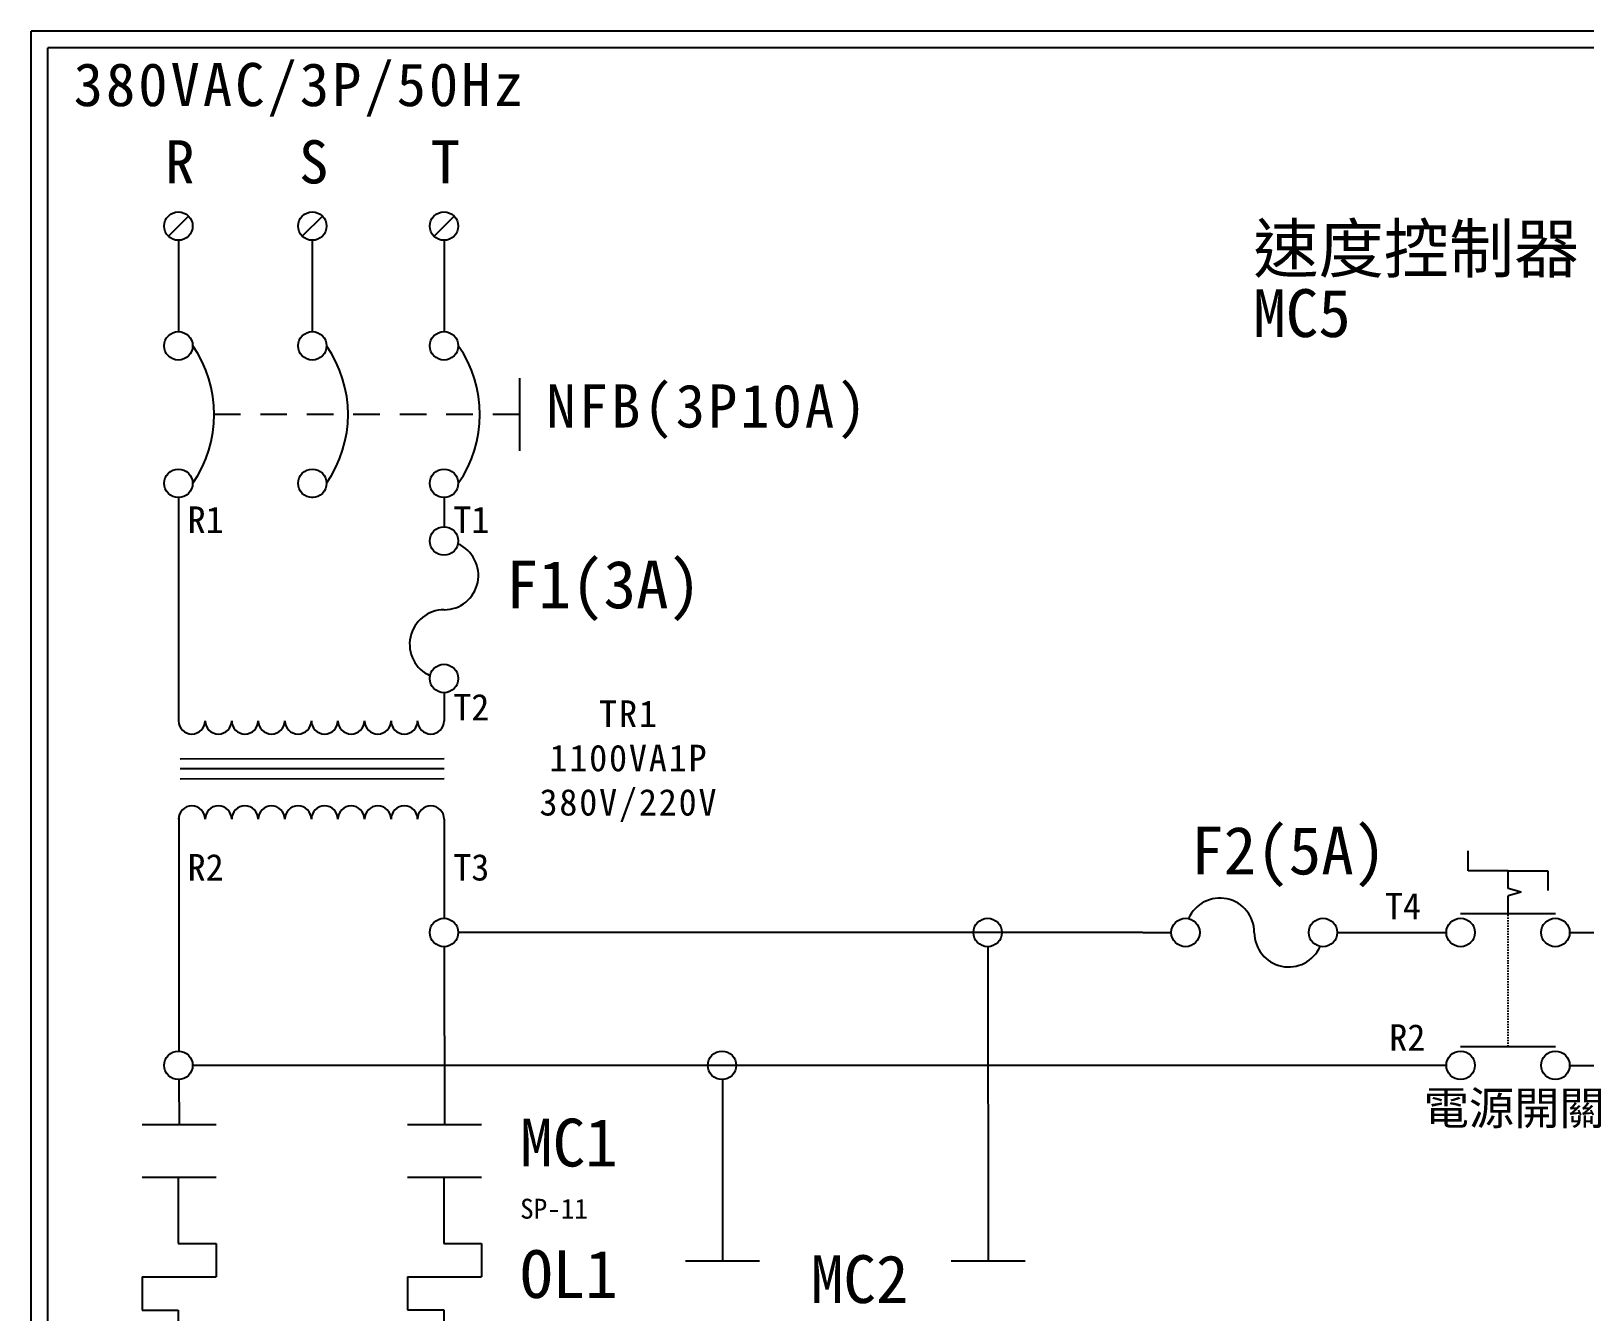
# Model space of a CAD drawing. Extents: x -24 to 263, y 255 to 459.
# Drawn here: x -23.6 to 93.4, y 363 to 459.4 of the extents above; entities that cross this region are included whole.
import ezdxf

# ---------------------------------------------------------------- set-up
doc = ezdxf.new("R2010")
doc.units = 0
doc.linetypes.add('DASHED', pattern=[0.2, 0.1, -0.1])
doc.linetypes.add('HIDDEN9', pattern=[3.5, 2, -1.5])
doc.layers.get('0').update_dxf_attribs({"linetype": 'CONTINUOUS'})
for name, color, linetype in [('7', 7, 'CONTINUOUS'), ('圖框層', 7, 'CONTINUOUS'), ('標尺寸層', 3, 'CONTINUOUS')]:
    doc.layers.add(name, color=color, linetype=linetype)
doc.styles.add('CNS', font='romanc.shx', dxfattribs={"bigfont": 'chineset.shx'})
doc.styles.add('STSL', font='KAIU.TTF')
doc.styles.add('標楷體', font='KAIU.TTF')

# ---------------------------------------------------------------- blocks, each defined once
blk = doc.blocks.new('FUSE')
at = {"color": 7}
for p, q in [((0, 0), (2.14, 0)), ((14.64, 0), (16.78, 0))]:
    blk.add_line(p, q, dxfattribs=at)
for centre in [(3.21, 0), (13.56, 0)]:
    blk.add_circle(centre, 1.07)
for centre, start, end in [((5.8, 0), 0, 156.116), ((10.98, 0), 180, 336.116)]:
    blk.add_arc(centre, 2.59, start, end, dxfattribs=at)

msp = doc.modelspace()

# ---------------------------------------------------------------- linework, layer by layer
for p, q in [((-11.73, 445.52), (-13.24, 444.01)), ((-1.65, 445.52), (-3.17, 444.01)), ((8.27, 445.52), (6.76, 444.01)), ((-12.49, 424.28), (-12.48, 407.54)), ((7.52, 407.54), (7.52, 407.54)), ((-12.47, 400.24), (-12.46, 382.67)), ((7.53, 400.13), (7.53, 392.67)), ((84.62, 396.25), (84.62, 397.75)), ((87.62, 396.25), (84.62, 396.25)), ((87.62, 396.25), (90.62, 396.25)), ((90.62, 396.25), (90.62, 394.75)), ((88.62, 394.64), (87.62, 394.9)), ((88.62, 394.64), (87.62, 394.37)), ((60.13, 391.6), (8.58, 391.6)), ((74.77, 391.6), (82.98, 391.6)), ((76.91, 391.6), (82.98, 391.6)), ((92.26, 391.6), (258.88, 391.6)), ((7.53, 390.53), (7.55, 377.15)), ((48.46, 390.53), (48.48, 366.88)), ((82.98, 381.6), (-11.42, 381.6)), ((92.26, 381.6), (258.51, 381.6)), ((-12.46, 380.53), (-12.44, 377.15)), ((28.47, 380.53), (28.48, 366.88)), ((7.5, 373.18), (7.5, 368.19))]:
    msp.add_line(p, q)
at = {"color": 7, "linetype": 'HIDDEN9'}
msp.add_line((13.18, 430.59), (-9.79, 430.59), dxfattribs=at)
for centre in [(-12.49, 444.77), (-2.41, 444.77), (7.51, 444.77), (-12.49, 435.76), (-2.41, 435.76), (7.51, 435.76), (-12.49, 425.41), (-2.41, 425.41), (7.51, 425.41), (7.51, 391.6), (48.44, 391.6), (-12.49, 381.6), (28.44, 381.6)]:
    msp.add_circle(centre, 1.07)
at = {"color": 7}
for centre in [(-18.84, 430.59), (-8.77, 430.59), (1.16, 430.59)]:
    msp.add_arc(centre, 9.05, 325.1286, 34.8714, dxfattribs=at)
at = {"layer": '7'}
for p, q in [((87.62, 394.9), (87.62, 396.25)), ((87.62, 393.03), (87.62, 394.37)), ((84.05, 393.03), (91.19, 393.03)), ((84.05, 383.03), (91.19, 383.03))]:
    msp.add_line(p, q, dxfattribs=at)
at = {"layer": '7', "linetype": 'DASHED'}
msp.add_line((87.62, 383.03), (87.62, 393.03), dxfattribs=at)
at = {"layer": '7'}
for centre in [(84.05, 391.6), (91.19, 391.6), (84.05, 381.6), (91.19, 381.6)]:
    msp.add_circle(centre, 1.07, dxfattribs=at)
at = {"layer": '圖框層', "color": 7}
for p, q in [((263.42, 459.45), (-23.58, 459.45)), ((-23.58, 255.48), (-23.58, 459.45)), ((262.17, 458.2), (-22.33, 458.2)), ((-22.33, 256.73), (-22.33, 458.2))]:
    msp.add_line(p, q, dxfattribs=at)
at = {"layer": '標尺寸層', "color": 7}
for p, q in [((-12.49, 443.7), (-12.49, 436.84)), ((-2.41, 443.7), (-2.41, 436.84)), ((7.51, 443.7), (7.51, 436.84)), ((13.18, 433.32), (13.18, 427.86)), ((-12.49, 424.34), (-12.49, 424.28)), ((-2.41, 424.34), (-2.41, 424.28)), ((7.51, 424.34), (7.51, 424.28)), ((7.52, 404.66), (-12.36, 404.64)), ((7.52, 403.93), (-12.36, 403.92)), ((7.52, 403.16), (-12.36, 403.15)), ((-15.23, 377.15), (-9.66, 377.15)), ((4.77, 377.15), (10.34, 377.15)), ((-15.23, 373.18), (-9.66, 373.18)), ((-12.5, 373.18), (-12.5, 368.18)), ((4.77, 373.18), (10.34, 373.18)), ((-12.5, 368.18), (-9.66, 368.18)), ((-9.66, 368.18), (-9.66, 365.68)), ((7.5, 368.19), (10.34, 368.19)), ((10.34, 368.19), (10.34, 365.69)), ((25.69, 366.88), (31.26, 366.88)), ((45.69, 366.88), (51.26, 366.88)), ((-15.23, 365.68), (-9.66, 365.68)), ((-15.23, 365.68), (-15.23, 363.18)), ((4.77, 365.69), (10.34, 365.69)), ((4.77, 365.69), (4.77, 363.19)), ((-15.23, 363.18), (-12.5, 363.18)), ((-12.5, 363.18), (-12.5, 347.9)), ((4.77, 363.19), (7.5, 363.19)), ((7.5, 363.19), (7.5, 361.77))]:
    msp.add_line(p, q, dxfattribs=at)
for centre, start, end in [((-11.48, 407.54), 180, 0), ((-9.48, 407.54), 180, 0), ((-7.48, 407.54), 180, 0), ((-5.48, 407.54), 180, 0), ((-3.48, 407.54), 180, 0), ((-1.48, 407.54), 180, 0), ((0.52, 407.54), 180, 0), ((2.52, 407.54), 180, 0), ((4.52, 407.54), 180, 0), ((6.52, 407.54), 180, 0), ((-11.48, 400.13), 0, 180), ((-9.48, 400.13), 0, 180), ((-7.48, 400.13), 0, 180), ((-5.48, 400.13), 0, 180), ((-3.48, 400.13), 0, 180), ((-1.48, 400.13), 0, 180), ((0.52, 400.13), 0, 180), ((2.52, 400.13), 0, 180), ((4.52, 400.13), 0, 180), ((6.52, 400.13), 0.16, 179.8402)]:
    msp.add_arc(centre, 1, start, end, dxfattribs=at)

# ---------------------------------------------------------------- block references
at = {"color": 7, "rotation": 270}
msp.add_blockref('FUSE', (7.51, 424.28), dxfattribs=at)
at = {"color": 7}
msp.add_blockref('FUSE', (60.13, 391.6), dxfattribs=at)

# ---------------------------------------------------------------- texts
at = {"color": 0, "style": '標楷體'}
for s, insert, char_height, width, attachment_point in [('\\pt6.5;{\\T1.1;380VAC/3P/50Hz}', (-20.38, 457.05), 3.25, 35.213, 1), ('\\pt6.5;{\\T1.1;R}', (-13.49, 451.23), 3.25, 2, 1), ('\\pt6.5;{\\T1.1;S}', (-3.41, 451.23), 3.25, 2, 1), ('\\pt6.5;{\\T1.1;T}', (6.51, 451.23), 3.25, 2, 1), ('\\pt6.5;{\\T1.1;NFB(3P10A)}', (27.38, 432.86), 3.25, 24.6072, 2), ('\\pt6.5;{\\T1.1;TR1\\P1100VA1P\\P380V/220V}', (21.43, 409.07), 2, 17.6312, 2)]:
    msp.add_mtext(s, dxfattribs=dict(at, insert=insert, char_height=char_height, width=width, attachment_point=attachment_point))
at = {"layer": '圖框層', "color": 4, "style": 'STSL'}
for s, height, p in [('速度控制器', 3.6, (68.44, 441.28)), ('MC5', 3.6, (68.44, 436.42)), ('R1', 2, (-11.8, 421.67)), ('T1', 2, (8.2, 421.67)), ('F1(3A)', 3.6, (12.17, 416)), ('T2', 2, (8.2, 407.56)), ('F2(5A)', 3.6, (63.76, 395.97)), ('R2', 2, (-11.8, 395.51)), ('T3', 2, (8.2, 395.51)), ('T4', 2, (78.35, 392.58)), ('R2', 2, (78.68, 382.7)), ('MC1', 3.6, (13.24, 373.99)), ('SP-11', 1.5, (13.24, 370.06)), ('OL1', 3.6, (13.24, 364.09)), ('MC2', 3.6, (35.13, 363.71))]:
    msp.add_text(s, height=height, dxfattribs=at).set_placement(p)
at = {"layer": '標尺寸層', "color": 7, "insert": (81.27, 379.64), "char_height": 2.5, "width": 14.0847, "attachment_point": 1, "style": 'CNS'}
msp.add_mtext('{\\fDFKai-SB|b0|i0|c136|p65;電源開關}', dxfattribs=at)

doc.saveas('drawing.dxf')
